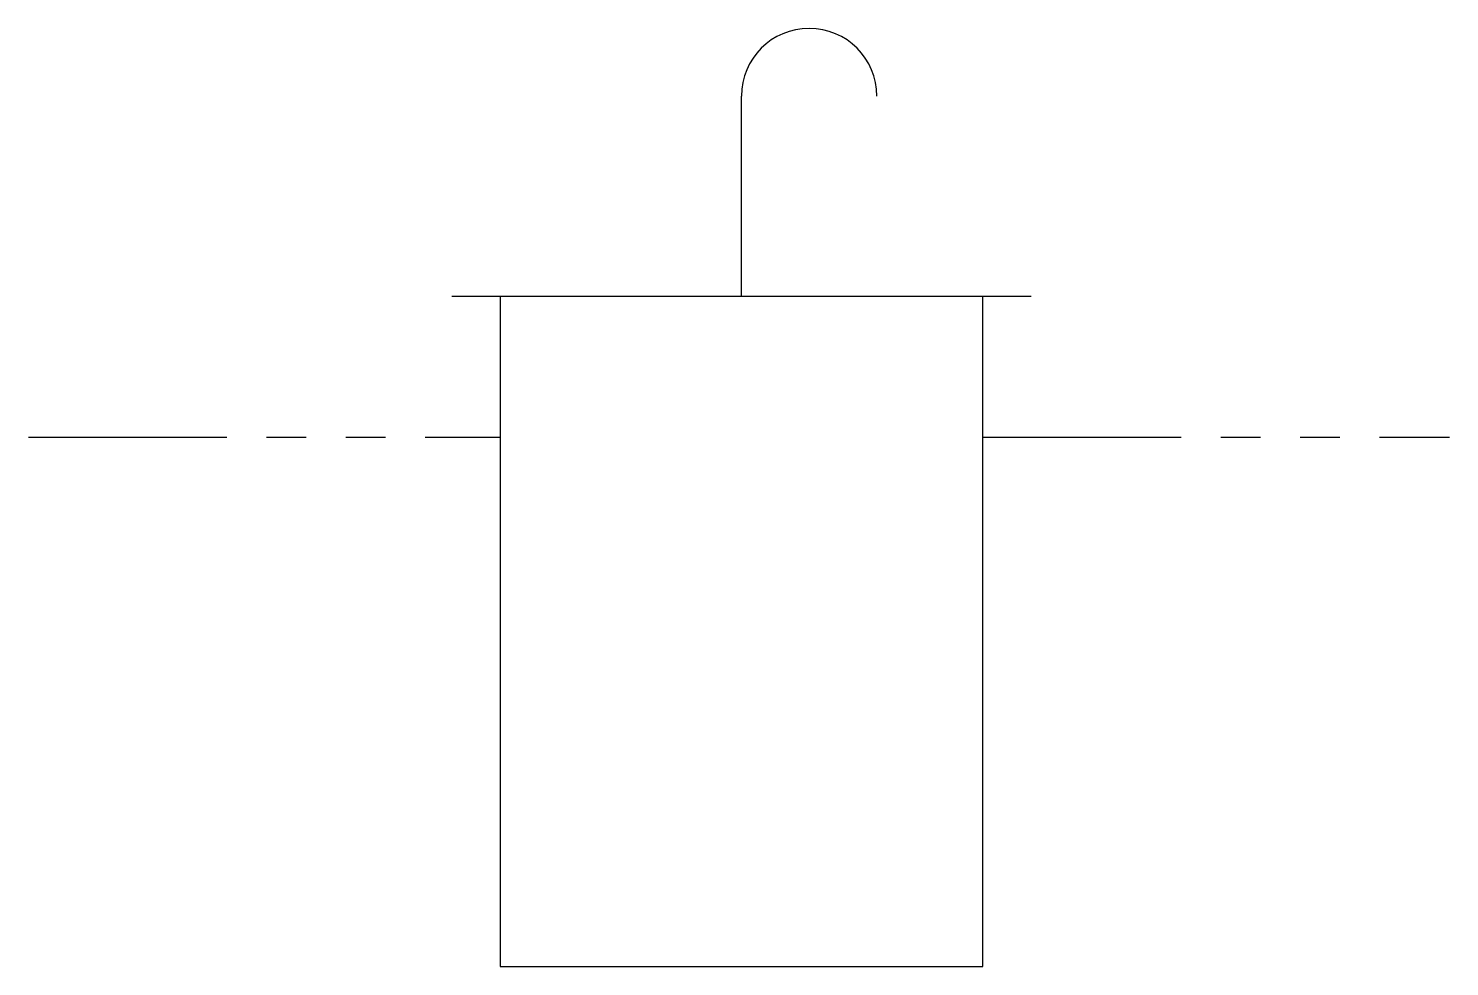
# Model space of a CAD drawing. Extents: x -20772.3 to -20749.9, y -11932.2 to -11917.4.
import ezdxf

# ---------------------------------------------------------------- set-up
doc = ezdxf.new("R2010")
doc.units = 0
doc.header["$MEASUREMENT"] = 0
doc.linetypes.add('PHANTOM2', pattern=[1.25, 0.625, -0.125, 0.125, -0.125, 0.125, -0.125])
doc.layers.add('1', color=7, linetype='CONTINUOUS')

msp = doc.modelspace()

# ---------------------------------------------------------------- linework, layer by layer
at = {"layer": '1', "color": 2}
for p, q in [((-20761.056, -11921.642), (-20761.056, -11918.492)), ((-20765.617, -11921.642), (-20756.496, -11921.642)), ((-20764.856, -11921.642), (-20764.856, -11932.202)), ((-20757.256, -11932.202), (-20757.256, -11921.642)), ((-20764.856, -11932.202), (-20757.256, -11932.202))]:
    msp.add_line(p, q, dxfattribs=at)
at = {"layer": '1', "color": 1, "linetype": 'PHANTOM2', "ltscale": 5}
for p, q in [((-20772.286, -11923.865), (-20764.856, -11923.865)), ((-20757.256, -11923.865), (-20749.904, -11923.865))]:
    msp.add_line(p, q, dxfattribs=at)
at = {"layer": '1', "color": 2}
msp.add_arc((-20759.99, -11918.492), 1.066, 0, 180, dxfattribs=at)

doc.saveas('drawing.dxf')
